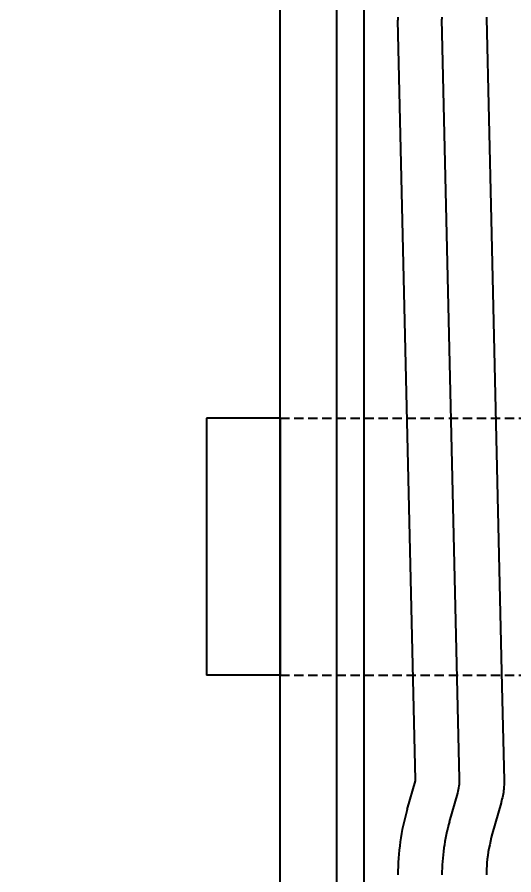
# Model space of a CAD drawing. Header units: millimetres. Extents: x 8 to 832, y 8 to 585.
# Drawn here: x 422.1 to 489.5, y 181.4 to 297.8 of the extents above; entities that cross this region are included whole.
import ezdxf

# ---------------------------------------------------------------- set-up
doc = ezdxf.new("R2010")
doc.units = ezdxf.units.MM
doc.linetypes.add('HIDDEN', pattern=[1.905, 1.27, -0.635])
doc.layers.add('DIMENSIONS', color=2, linetype='Continuous')
doc.layers.add('HIDDEN', color=3, linetype='HIDDEN')
doc.layers.add('OUTLINE', color=7, linetype='Continuous', lineweight=25)
doc.styles.add('SLDTEXTSTYLE0', font='TXT', dxfattribs={"width": 0.75})
doc.dimstyles.new('SLDDIMSTYLE0', dxfattribs={"dimtxt": 3.5, "dimasz": 2, "dimexe": 0, "dimexo": 0.0625, "dimgap": 0.875, "dimtad": 1, "dimrnd": 1e-09, "dimzin": 12, "dimdsep": 46, "dimtxsty": 'SLDTEXTSTYLE0', "dimsah": 1, "dimcen": 0.09, "dimadec": 0, "dimazin": 3, "dimtfac": 1, "dimtofl": 0, "dimtmove": 0, "dimatfit": 3, "dimfxl": 0, "dimfrac": 2, "dimtolj": 1, "dimtzin": 12, "dimarcsym": 0})

# ---------------------------------------------------------------- blocks, each defined once
blk = doc.blocks.new('_D_11')
at = {"layer": 'DIMENSIONS'}
for p, q in [((152.3, 323.11), (118.78, 323.11)), ((120.78, 237.41), (120.78, 323.11)), ((193.86, 237.41), (118.78, 237.41))]:
    blk.add_line(p, q, dxfattribs=at)
for points in [[(120.78, 323.11), (120.28, 321.11), (121.28, 321.11)], [(120.78, 237.41), (121.28, 239.41), (120.28, 239.41)]]:
    blk.add_solid(points, dxfattribs=at)
at = {"layer": 'DIMENSIONS', "char_height": 3.5, "attachment_point": 1, "rotation": 90, "style": 'SLDTEXTSTYLE0'}
for s, insert in [('85,7', (116.27, 282.57)), ('invert', (116.27, 268.9))]:
    blk.add_mtext(s, dxfattribs=dict(at, insert=insert))

msp = doc.modelspace()

# ---------------------------------------------------------------- linework, layer by layer
at = {"layer": 'HIDDEN'}
for p, q in [((457.772, 243.412), (709.247, 243.412)), ((457.772, 208.512), (709.247, 208.512))]:
    msp.add_line(p, q, dxfattribs=at)
at = {"layer": 'OUTLINE'}
for p, q in [((457.772, 135.863), (457.772, 408.812)), ((465.452, 135.863), (465.452, 408.812)), ((469.152, 135.863), (469.152, 408.812)), ((476.142, 194.318), (473.752, 297.418)), ((482.113, 194.457), (479.724, 297.556)), ((457.772, 243.412), (447.772, 243.412)), ((447.772, 243.412), (447.772, 208.512)), ((457.772, 243.412), (457.772, 208.512)), ((457.772, 208.512), (447.772, 208.512)), ((475.002, 190.285), (476.122, 194.168)), ((480.741, 188.629), (481.861, 192.512))]:
    msp.add_line(p, q, dxfattribs=at)
at = {"layer": 'OUTLINE', "flags": 128}
for points in [[(485.749, 297.696), (486.383, 270.354), (487.851, 206.997), (488.148, 194.213)], [(487.758, 191.209), (487.746, 191.167), (486.532, 186.958)]]:
    msp.add_lwpolyline(points, dxfattribs=at)
at = {"layer": 'OUTLINE'}
for centre, radius, start, end in [((490.747, 297.812), 17, 180, 181.32784), ((490.747, 297.812), 11.027, 180, 181.32784), ((475.642, 194.307), 6.473, 343.90373, 1.32784), ((475.642, 194.307), 0.5, 343.90373, 1.32784), ((505.747, 181.413), 32, 163.90373, 180), ((505.747, 181.413), 26.027, 163.90373, 180)]:
    msp.add_arc(centre, radius, start, end, dxfattribs=at)
for points, knots in [([(485.747, 297.812), (485.748, 297.778), (485.748, 297.739), (485.749, 297.7), (485.749, 297.696)], [0, 0, 0, 0, 0.8793628, 1, 1, 1, 1]), ([(488.148, 194.213), (488.145, 193.827), (488.139, 192.811), (487.904, 191.822), (487.758, 191.209)], [0, 0, 0, 0, 0.3810946, 1, 1, 1, 1]), ([(486.532, 186.958), (486.226, 185.658), (485.797, 183.828), (485.759, 181.955), (485.747, 181.413)], [0, 0, 0, 0, 0.7107015, 1, 1, 1, 1])]:
    msp.add_open_spline(points, degree=3, knots=knots, dxfattribs=at)

# ---------------------------------------------------------------- dimensions: what is measured, and where the dimension line sits
at = {"layer": 'DIMENSIONS'}
dim = msp.add_linear_dim(base=(120.777, 323.112), p1=(436.839, 237.412), p2=(436.839, 323.112), angle=90, text='invert <>', dimstyle='SLDDIMSTYLE0', dxfattribs=at)
dim.commit()
dim.dimension.update_dxf_attribs({"geometry": '_D_11', "text_midpoint": (120.777, 280.262), "dimtype": 160})

doc.saveas('drawing.dxf')
